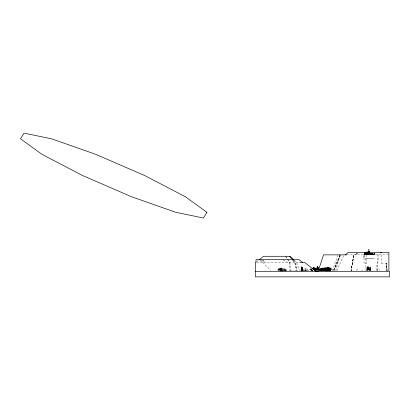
<?xml version="1.0" encoding="UTF-8"?>
<svg xmlns="http://www.w3.org/2000/svg" width="410" height="410" viewBox="0 0 410 410"><rect width="100%" height="100%" fill="white"/><g stroke="black" fill="none" stroke-linecap="round" stroke-linejoin="round"><path stroke-width="0.31" stroke-dasharray="2.05 1.54" d="M311.831 269.77L311.825 269.508M327.856 269.334L327.467 269.334L327.493 268.371M327.959 268.422L328.359 268.304L328.379 269.349M328 268.371L327.974 269.334L328.359 269.334M328.523 268.422L328.881 268.304L328.897 269.349M328.999 269.349L329.209 268.186L329.42 269.349M329.527 268.371L329.579 270.759M301.668 270.646L301.719 266.982L302.354 270.892L301.832 267.351L302.795 269.324L300.986 269.314L301.832 267.238L301.852 270.61M311.815 269.144L311.805 271.297M370.517 267.105L368.072 267.894L367.401 266.905C367.201 265.208 369.876 266.485 370.517 267.105L370.517 270.472M367.555 270.431L367.627 268.847M368.81 267.771L368.8 267.622M280.281 270.144L280.589 269.816L280.896 270.144M281.127 270.144L281.706 269.98L281.742 271.297M281.988 270.144L282.567 269.98L282.598 271.297M282.044 270.072L282.039 271.241M283.602 270.144L283.91 269.816L284.217 270.144M284.402 270.144L284.709 269.816L285.017 270.144M284.458 270.144L284.709 269.872M285.222 270.144L285.529 269.816L285.837 270.144M310.959 270.144L311.267 269.816L311.574 270.144M312.666 271.297L312.671 270.062M326.175 270.144L326.483 269.816L326.785 270.144M329.45 271.297L329.481 269.98L330.06 270.144M330.327 270.072L330.322 271.241M376.611 270.667L377.671 254.861M377.338 270.667L378.399 254.861M370.517 269.288L368.001 269.58M301.13 270.892L301.837 267.238L301.314 267.94L302.303 267.94M365.479 254.072L365.869 253.964L365.899 254.861M366.125 254.072L366.545 254.072M367.421 254.072L367.811 253.964L367.842 254.861M367.627 253.426L367.565 254.369M368.713 254.072L370.43 254.072M370.01 254.072L370.271 253.867M371.301 254.072L371.721 254.072M371.742 253.523L371.337 253.472L371.301 254.861M372.316 253.426L371.942 253.523L371.947 254.861M371.947 254.072L372.367 254.072M372.598 254.072L372.987 253.964L373.013 254.861M302.303 267.94L301.796 267.243L301.094 271.071L301.765 266.977L301.268 267.684L302.257 267.679L301.796 266.977L302.657 269.052L301.719 266.982M301.094 271.071L301.765 266.977L302.37 271.071L301.77 266.977L301.232 270.61M301.16 271.174L301.806 267.238L301.314 267.94M368.8 268.125L368.856 267.832L367.765 267.587L366.945 267.853L367.452 269.021L368.81 268.227L368.856 267.776M377.569 270.385L377.866 268.724L378.743 268.724L379.337 270.385M311.554 270.728L311.846 269.144L312.046 270.728M283.863 270.482L283.838 270.118M286.851 270.236L286.698 270.236M290.116 270.236L289.967 270.236M293.17 270.482L293.15 270.118M300.392 270.482L300.371 270.118M308.612 270.236L308.458 270.236M319.38 270.236L319.303 270.236M320.189 270.134L320.036 270.134M321.691 270.374L321.665 270.016L321.645 270.374M322.526 270.482L321.891 269.693L321.276 270.082M324.095 270.482L324.192 270.236M356.746 270.451L357.002 269.411L358.155 269.411L358.463 270.451M363.224 257.88L364.013 254.861L364.644 258.1L374.504 258.315L365.781 258.315L365.981 270.677M335.769 270.687L340.121 254.861M327.872 269.349L327.662 268.186L327.452 269.349M328.584 268.232L328.482 269.349M366.371 270.513L366.371 268.519L366.781 267.571L368.308 267.1L370.502 267.592L370.491 269.483L370.978 270.487M311.887 270.005L311.836 269.144C311.303 270.923 312.082 269.267 312.42 270.144M332.233 270.708L338.132 254.861M301.765 266.977L300.94 269.057L302.754 269.093L300.94 269.052L301.786 266.977L302.303 270.487M334.35 270.708L340.669 254.861M370.732 253.472L370.702 254.369M340.069 254.861L333.489 270.708L340.054 255.45M370.174 269.047L370.491 268.294L368.81 268.468L367.452 269.211L366.945 268.084L366.945 267.284L367.375 266.966L368.856 267.13L368.81 268.488L370.491 268.35L370.174 269.052L368.487 269.76M333.402 270.708L340.31 254.861M336.805 270.728L343.985 254.861M370.717 270.441L370.261 269.39L370.722 270.441L370.261 269.39L370.502 267.592M322.419 270.236L322.578 270.236M324.166 270.482L324.192 270.118L324.151 270.651M329.543 268.324L329.886 268.304L329.906 269.349M330.598 268.284L330.532 269.334L330.916 269.334M280.404 269.949L280.337 271.241M366.996 253.426L366.904 254.369M357.284 253.206L355.793 254.861L357.505 253.206M327.006 271.246L326.975 267.72L327.739 266.941L328.502 267.72L328.502 270.723M303.62 271.297L303.62 268.709L305.224 268.709L305.973 267.976L306.685 268.842L306.685 270.8M321.404 271.297L321.404 268.709L322.152 267.976L322.865 268.842L322.865 271.297M355.291 254.861L357.971 252.381M326.867 269.114L326.503 269.114L326.503 269.713L326.867 269.713L326.524 268.191L326.375 269.349M329.584 268.217L329.486 269.349M281.301 269.908L281.183 271.241M330.388 269.949L330.706 269.908M256.957 261.6L258.361 260.463M367.288 268.791L367.719 268.453L367.427 267.699L369.026 268.094L368.81 268.468L368.856 268.058L367.765 267.817L366.945 268.084M366.976 253.426L367.252 253.395M367.601 253.426L367.954 253.472L367.985 254.369M370.112 253.426L370.389 253.395M370.742 253.426L371.096 253.472L371.122 254.369M368.81 268.237L367.452 268.96L366.945 267.802M311.134 269.908L311.492 270.005M325.504 269.908L325.822 269.949M328.031 269.908L328.41 270.072L328.415 271.241M368.585 269.964L369.143 269.867L367.437 269.841L368.616 269.78M366.371 268.519L367.36 268.719L367.452 269.185M366.601 253.236L374.658 253.236L374.658 254.369L364.193 254.369M364.013 253.698L364.659 253.8M372.623 253.698L365.951 253.8M364.193 253.8L364.987 253.8M366.412 253.8L364.987 253.862M372.321 253.769L372.024 254.072M370.317 253.867L370.317 254.861L370.358 253.867L368.431 253.867L368.431 254.861M364.013 253.933L366.591 253.933L366.648 263.379L364.013 263.379L364.013 252.873M368.815 253.903L368.513 253.903L368.477 254.861M364.193 254.026L366.576 254.026L366.545 254.861M371.291 254.026L372.444 254.026M364.193 254.128L366.74 254.128M371.142 254.144L372.444 254.144M364.193 254.22L366.904 254.22M368.431 254.226L370.358 254.226M371.906 254.154L372.249 254.154M364.193 254.292L367.068 254.369M368.431 254.267L370.358 254.267M372.444 254.251L370.988 254.369M364.218 254.487L374.479 254.369M364.218 254.61L374.274 254.487M368.851 254.733L369.113 254.733M369.518 254.733L369.256 253.462M364.218 254.743L374.084 254.61M346.829 254.861L388.255 254.861M256.716 262.364L299.464 262.364M381.249 263.138L387.424 263.138M321.404 268.709A3.926 3.449 -90 0 0 324.751 267.392L331.188 267.392L331.188 271.297M326.975 267.72L328.502 267.72M326.975 267.848L328.502 267.848M324.751 267.914L331.188 267.914M324.751 268.227L331.188 268.227M326.529 269.139L326.529 269.688L326.842 269.688L326.924 268.304L327.462 268.258M322.245 268.555L324.243 268.555M331.188 268.499L325.924 268.499L325.924 271.297M311.554 268.647L310.385 268.647L310.385 270.81M327.293 268.642L327.605 268.642L327.605 268.094M328.251 268.652L327.944 268.652L328.277 268.678L328.277 268.079L327.918 268.079L327.908 269.8L328.471 270.144M280.568 268.709L282.423 268.709M322.245 268.709L319.8 268.709L319.8 271.297M327.272 268.668L327.631 268.668L327.631 268.068L327.272 268.068L327.282 269.308L326.924 269.334M324.751 268.827L331.188 268.827M280.568 268.842L282.423 268.842M323.203 268.858L328.128 268.858M278.2 269.006L280.056 269.006M320.471 268.95L320.118 268.96L320.118 269.529L320.471 269.519L320.446 268.96L320.507 270.805M322.557 269.006L320.553 268.945L320.589 270.713M323.203 268.975L329.579 269.021M320.528 269.083L322.726 269.083L322.726 271.236M324.925 269.011L326.975 269.011M320.589 269.139L322.67 269.139L322.67 270.713M328.128 269.139L329.579 269.139M321.132 269.211L320.774 269.211L320.774 269.811M321.399 269.206L321.958 269.206L321.958 269.775M327.908 269.201L328.266 269.201L328.266 269.8L327.862 270.062L327.856 271.297M280.568 269.308L282.423 269.308M306.685 269.308L307.674 269.308L307.674 271.297M322.865 269.308L323.849 269.308L323.849 270.8M325.74 269.278L326.247 269.334L326.109 268.191L325.842 269.349M326.391 269.334L326.78 269.334L326.755 268.422M328.497 269.334L328.881 269.334M329.015 269.334L329.404 269.334M329.502 269.334L329.886 269.334M329.999 269.334L330.388 269.334M279.707 269.349L286.139 269.349M300.986 269.355L302.795 269.355M310.385 269.349L311.554 269.349M319.933 269.349L322.245 269.349M324.751 269.349L331.188 269.349M279.707 269.452L286.139 269.452M310.385 269.452L311.554 269.452M319.088 269.472L320.451 269.498M320.553 269.513L320.881 269.513L320.881 268.945M331.188 269.452L323.715 269.467L323.715 270.036L324.028 270.011M321.45 269.544L320.938 269.621M324.925 269.534L324.038 269.534L324.013 270.61M327.933 269.585L329.127 269.529L329.127 270.538L328.712 270.538M319.902 269.652L322.163 269.652M324.699 269.621L325.043 269.621L325.048 270.052L323.623 270.113M279.261 269.206L279.261 269.806L278.897 269.806L278.897 269.206L279.456 269.206L279.456 269.775L279.123 269.775L279.123 269.206M319.82 269.734L322.414 269.76L322.414 269.191L322.086 269.191L322.086 269.76M323.741 269.749L324.028 269.749M324.131 269.744L324.418 269.744M324.53 269.734L325.525 269.729L325.525 269.129L325.166 269.129L325.227 270L324.92 270.021L324.925 268.827L325.95 268.002L326.975 268.827M327.933 269.775L328.241 269.775M319.82 269.806L322.245 269.806M319.902 269.888L322.163 269.888M324.008 269.918L323.633 269.918L323.695 270.651M324.699 269.893L325.043 269.893M305.189 269.949L305.132 271.297M305.937 269.949L305.189 270.221M311.677 270.005L311.984 270.005M324.11 270.031L324.838 270.021L324.838 269.452M368.001 269.98L368.072 267.909M305.132 270.082L303.713 270.082L303.713 271.297M319.892 270.082L321.312 270.082L321.312 271.297M324.925 270.154L324.038 270.154L324.11 269.462M290.505 270.236L291.659 270.236M294.908 270.236L296.066 270.236M304.732 270.252L304.22 270.252L304.686 270.292M320.179 270.241L320.907 270.252M321.589 270.257L322.163 270.257M361.451 270.236L362.609 270.236M278.293 270.313L278.651 270.313M318.221 270.328L320.307 270.328M320.446 270.292L321.148 270.313L320.958 270.503M321.373 270.323L322.245 270.339M323.387 270.364L324.013 270.354M324.131 270.364L325.263 270.359M327.021 270.349L326.529 270.349L326.544 271.246M327.897 270.374L328.256 270.374M279.01 270.426L279.343 270.426M279.487 270.39L279.815 270.39M321.368 270.446L321.84 270.426M321.983 270.39L322.316 270.39M324.013 270.4L323.408 270.651M324.151 270.385L324.438 270.651M324.489 270.656L325.227 270.395M325.842 270.39L326.15 270.677M327.918 270.4L328.231 270.4M325.115 270.523L325.484 270.554M365.766 270.482L366.642 270.482M321.368 270.6L321.799 270.549M322.065 270.595L322.393 270.595M305.189 270.108L305.88 270.118M330.726 268.227L330.937 269.349M367.98 269.447L367.334 269.042M330.404 269.349L330.193 268.186L329.983 269.349M283.274 260.232L287.62 262.364M370.491 268.35L370.261 268.043M367.924 269.529L367.452 268.688M370.368 253.395L370.43 254.861M367.227 253.395L367.421 254.861M369.01 269.841L369.835 270.503M369.108 269.862L370.086 270.677M330.855 268.284L330.532 268.304L330.516 269.349M294.303 260.191L296.625 262.364L299.459 270.702M293.299 260.191L295.477 262.364L297.583 270.702M262.169 259.699L264.829 262.364M262.697 262.364L270.672 270.405M292.689 260.191L294.785 262.364L296.814 270.702M292.632 260.191L294.718 262.364L296.62 270.702M262.805 260.14L264.921 262.364M327.523 269.949L327.646 271.297M285.698 256.286L287.441 258.818M287.789 259.325L289.875 262.364L290.505 270.656M285.36 256.286L287.02 258.818M287.354 259.325L289.352 262.364L289.66 270.656M259.95 259.699L261.524 262.364M370.44 270.431L369.733 268.847L367.452 268.847L367.319 270.431L367.334 266.495M261.288 260.232L262.215 262.364M370.502 269.257L370.988 270.374M329.179 270.005L329.209 271.241M283.341 270.005L283.366 271.241M280.814 270.005L280.84 271.241M368.985 268.847L369.415 270.431M302.411 271.174L301.806 267.238L302.319 270.626M372.377 253.575L372.367 254.861M371.721 253.523L371.721 254.861M371.076 254.072L370.681 253.964L370.655 254.861M369.635 253.667L369.651 254.861M369.543 253.687L369.559 254.774M368.487 254.072L368.072 254.015L368.067 254.861M368.303 268.847L368.482 270.431M302.149 271.041L301.806 266.982L301.821 271.174M387.107 270.897L386.471 263.138L386.994 270.897L386.64 263.138L386.748 271.492M329.261 270.144L328.682 269.98L328.651 271.297M327.646 270.144L327.067 269.98L327.031 271.297M326.729 270.072L326.734 271.241M325.94 270.144L325.361 269.98L325.33 271.297M285.775 270.072L285.78 271.241M284.955 270.072L284.96 271.241M284.156 270.072L284.161 271.241M283.423 270.144L282.844 269.98L282.864 271.241M381.731 254.861L381.731 263.138M374.863 252.873L374.863 254.861M374.186 252.873L374.186 254.861M373.992 253.37L373.992 254.861M373.664 254.861L373.505 253.867L373.243 254.861M372.623 253.37L372.598 254.861M372.418 252.975L372.444 254.369M372.29 253.769L372.26 254.369M372.162 253.472L372.193 254.072M372.09 253.769L372.09 254.369M371.234 253.37L371.234 254.861M371.101 253.575L371.076 254.861M370.199 253.042L370.199 254.226M370.153 253.083L370.153 254.226M370.04 252.873L370.01 254.861M369.846 253.575L369.846 254.369M369.779 254.861L369.569 253.862L369.364 254.861M369.487 267.556L369.487 270.523M369.425 253.575L369.446 254.369M369.184 253.38L369.184 254.861M369.113 253.462L369.133 254.861M368.897 253.867L368.897 254.861L368.821 253.575L368.713 254.861M368.61 253.575L368.61 254.369M368.37 252.873L368.37 254.861M368.17 253.575L368.19 254.369M367.98 267.494L367.98 270.513M367.924 267.699L367.924 270.538M367.457 269.744L367.457 269.247L367.375 269.8M367.334 253.575L367.334 254.369M367.191 254.861L367.037 253.867L366.776 254.861M367.17 252.873L367.17 254.861M366.935 253.575L366.935 254.369M366.704 253.575L366.74 254.369M366.412 253.698L366.412 254.026M366.309 253.575L366.284 254.369M366.099 253.575L366.125 254.861M365.679 253.575L365.679 254.369M365.479 254.861L365.474 253.575L365.448 254.369M365.054 254.369L365.054 253.575L364.987 254.861M364.787 252.873L364.787 254.861M364.428 253.575L364.428 254.369M364.193 252.873L364.218 254.861M330.88 271.297L330.573 269.816L330.27 271.297M330.024 268.422L330.024 269.308M330.009 270.144L330.009 271.241M328.712 269.529L328.712 270.708M328.128 270.872L328.128 268.391L320.702 268.365L320.702 269.083M327.913 270.144L327.913 271.241M327.452 270.708L327.452 269.529L325.448 269.529L325.478 271.261M327.293 268.094L327.323 269.349M326.263 268.422L326.263 269.349M326.006 270.41L326.006 270.677M325.888 270.144L325.888 271.241M325.248 269.452L325.248 270.021M325.084 269.472L325.084 270M325.099 270.385L325.099 270.646M324.925 270.323L324.925 271.297M324.833 270.385L324.833 270.646M324.751 267.392L324.751 270.81M324.674 269.472L324.699 270.052M324.694 270.385L324.694 270.646M324.51 269.452L324.51 270.021M324.438 269.462L324.438 270.031M324.243 270.749L324.243 268.396L323.177 267.54L322.245 268.396L322.245 271.194M324.131 269.483L324.131 270.005M323.885 269.488L323.885 270.011M323.551 270.39L323.551 270.651M323.203 268.391L323.203 270.718M322.557 268.365L322.557 269.083M322.496 270.118L322.496 270.482M322.163 270.769L322.163 268.791L319.902 268.791L319.902 270.769M321.758 269.206L321.758 269.806M321.665 270.016L321.691 271.194M321.624 269.206L321.645 271.194M321.143 269.519L321.143 268.996L321.132 269.811M320.861 268.97L320.799 269.785M320.2 270.262L320.2 270.784M320.113 270.016L320.133 271.194M320.087 271.194L320.077 269.472A1.901 0.825 -90 0 0 321.138 269.083M312.364 270.144L312.364 271.241M308.535 270.118L308.535 270.482M305.224 268.709L305.224 271.297M290.039 270.118L290.039 270.482M286.774 270.118L286.774 270.482M286.139 271.297L286.139 268.647L279.707 268.647L279.707 271.297M285.273 270.144L285.273 271.241M282.423 270.8L282.423 267.976L280.568 267.976L280.568 270.8M281.988 268.709L281.988 270.8M281.854 270.292L281.854 271.256M280.23 271.236L280.23 269.083L278.026 269.083L278.026 270.743M280.168 270.713L280.168 269.139L278.088 269.139L278.088 271.236M280.056 269.083L280.056 268.365L278.2 268.365L278.2 269.083M279.435 269.226L279.435 269.754M310.636 270.6A5.612 5.607 0 0 0 311.831 269.821A6.719 6.703 0 0 0 312.968 270.61M321.742 269.083A2.511 1.158 -55 0 1 320.077 269.472A1.553 0.82 -90 0 0 321.44 269.083M301.739 270.482A14.053 1.655 -90 0 1 301.77 267.848M311.159 269.083A24.759 16.625 31.6 0 1 305.952 270.538M312.317 270.641A10.055 5.11 77.6 0 1 311.918 269.575A8.62 4.71 84 0 0 312.251 270.651M311.79 269.585A6.37 6.165 41.9 0 1 311.272 270.677M367.724 268.847L367.688 270.431L367.714 268.847M353.702 255.261L351.134 270.682L353.958 254.999L351.088 270.672L353.702 255.261M326.078 269.119L325.714 269.119L325.714 269.718L326.078 269.718L326.078 269.119M278.631 269.211L278.272 269.211L278.272 269.811L278.631 269.811L278.631 269.211M279.912 269.191L279.584 269.191L279.584 269.76L279.912 269.76L279.912 269.191M285.944 269.56L285.898 269.934L285.944 269.56M330.993 269.56L330.947 269.934L330.993 269.56M326.027 270.528L325.668 270.528L326.001 270.554"/><path stroke-width="0.61" d="M317.473 269.421L317.509 266.982L318.237 268.601M318.227 268.535L317.56 266.977L317.181 269.319L317.55 266.977L318.047 267.679M317.196 269.426L317.509 266.982M317.196 269.672L317.622 267.351L318.585 269.324M314.839 269.083L314.839 268.365L316.694 268.365L316.694 269.083L317.55 266.977L317.811 268.734L317.596 266.982L317.212 269.488L317.596 267.238L318.088 267.94M316.73 269.057L317.576 266.977L317.811 268.734M316.776 269.314L317.622 267.238L317.806 268.458M317.058 267.684L317.55 266.977M365.038 252.77L365.566 252.77M345.399 254.861L348.095 252.381L388.89 252.381L388.89 271.297L316.438 271.297L316.438 269.472M259.299 259.704L263.512 256.286L290.126 256.286L293.837 259.755M368.482 251.366L369.466 251.366M368.482 251.627L369.466 251.627M368.411 252.006L366.468 252.006L366.468 252.873M366.468 252.288L368.411 252.288M380.459 252.483L381.443 252.483M346.624 254.861L323.541 254.861L318.078 271.492L315.823 271.492M299.695 262.364L304.43 262.364L316.341 271.492M313.665 267.961L314.926 267.92M313.599 268.089L313.665 268.089A9.327 0.789 87.9 0 1 313.686 268.847M312.138 268.647L316.822 268.647L316.822 269.349M318.006 268.74L318.334 268.74M314.839 269.006L316.694 269.006M313.312 269.349L314.48 269.349M313.312 269.452L314.48 269.452M319.462 269.472L315.587 269.472L315.587 271.297M314.931 270.313L315.29 270.313L315.29 270.913M255.415 271.297L316.341 271.297M302.478 262.364L299.08 259.699L256.019 259.699L256.019 262.364L255.415 262.364L255.415 276.878L389.5 276.878L389.5 271.297M289.373 256.286L292.863 259.755M317.858 268.924L317.596 267.238L317.104 267.94L317.622 267.238L317.863 268.991M317.596 266.982L317.694 268.14M369.538 252.873L369.538 251.079L368.411 251.079L368.411 252.873M369.466 251.079L369.466 252.873M369.184 252.873L369.026 251.878L368.764 252.873M368.482 251.079L368.482 252.873M318.462 269.472L318.462 268.545L317.914 267.945L317.371 268.545L317.371 271.297M317.642 268.924L317.642 267.238L317.555 267.843A14.053 1.655 90 0 0 317.53 269.688M317.524 268.755L317.524 269.324M316.868 269.232L316.868 269.826M314.665 270.19L314.665 269.083L316.868 269.083A3.997 3.152 -80.4 0 0 317.591 269.329M313.665 268.822L313.665 267.187L313.599 268.734M364.7 252.724A0.651 0.651 0 0 1 365.91 252.724M313.752 267.961A0.569 0.569 0 0 0 314.859 267.961A6.375 6.334 0 0 1 314.086 268.77M313.599 267.617A24.759 16.625 31.6 0 1 312.435 268.401M319.113 269.134A3.997 3.152 -80.4 0 1 318.355 269.349M206.937 212.344L203.432 218.028L175.777 212.308L131.559 196.749L82.569 175.521L41.917 154.309L20.5 138.79L24.052 133.122L51.614 138.821L95.817 154.365L144.812 175.593L185.484 196.81L206.937 212.344M317.914 267.945L317.371 268.57L318.462 268.57L317.914 267.945M368.949 249.736L368.61 249.977L368.949 249.736M315.269 269.211L314.911 269.211L314.911 269.811L315.269 269.811L315.269 269.211M315.9 269.206L315.541 269.206L315.541 269.806L315.9 269.806L315.9 269.206"/></g></svg>
